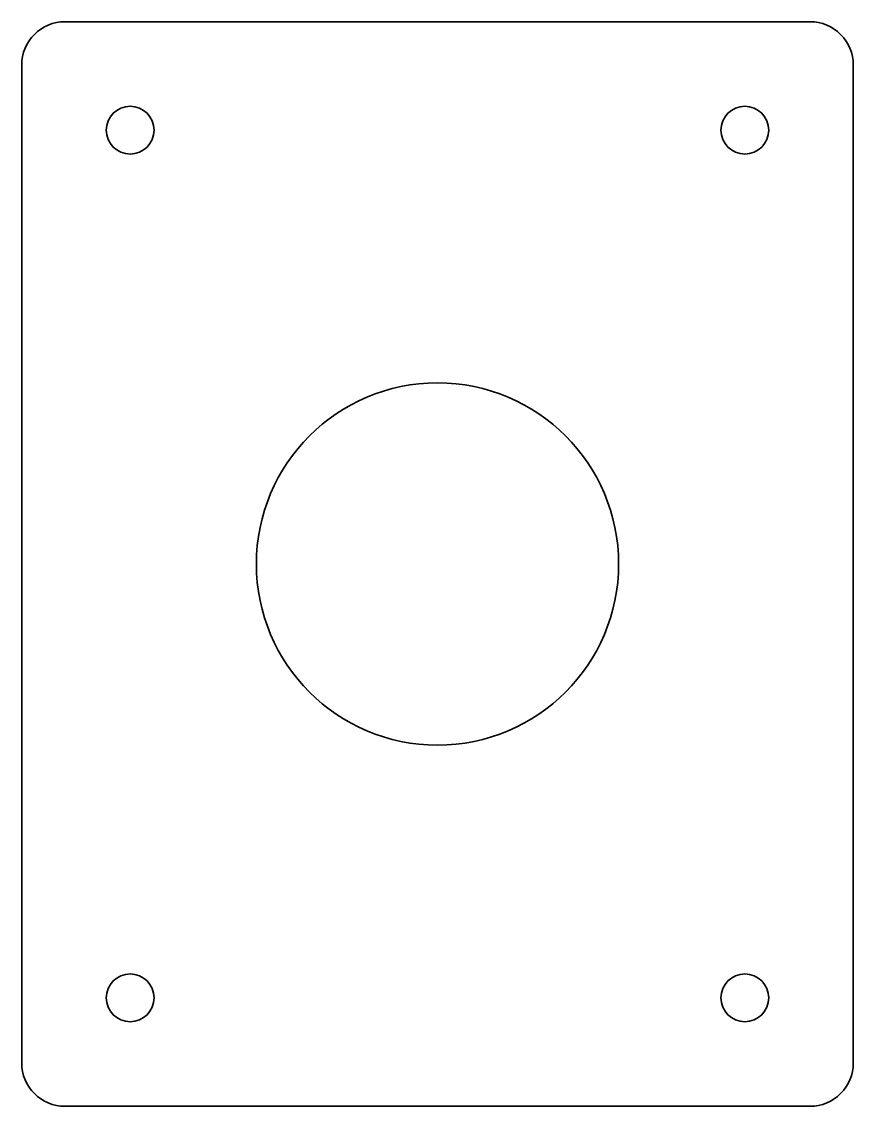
# Model space of a CAD drawing. Header units: millimetres. Extents: x 0 to 115, y 0 to 150.
import ezdxf

# ---------------------------------------------------------------- set-up
doc = ezdxf.new("R2010")
doc.units = ezdxf.units.MM
doc.layers.add('SIMUMAK Visible (ISO)', color=7, linetype='Continuous', lineweight=35)

# ---------------------------------------------------------------- blocks, each defined once
blk = doc.blocks.new('GLD-SMT-03-PACA01_Sheet_GLD-SMT-03-PACA01')
at = {"layer": 'SIMUMAK Visible (ISO)'}
for p, q in [((-51.5, 75), (51.5, 75)), ((-57.5, -69), (-57.5, 69)), ((57.5, 69), (57.5, -69)), ((51.5, -75), (-51.5, -75))]:
    blk.add_line(p, q, dxfattribs=at)
for centre, radius in [((-42.5, 60), 3.3), ((42.5, 60), 3.3), ((0, 0), 25.05), ((-42.5, -60), 3.3), ((42.5, -60), 3.3)]:
    blk.add_circle(centre, radius, dxfattribs=at)
at = {"layer": 'SIMUMAK Visible (ISO)', "extrusion": (0, 0, -1)}
for centre, start, end in [((51.5, 69), 0, 90), ((-51.5, 69), 90, 180), ((51.5, -69), 270, 0), ((-51.5, -69), 180, 270)]:
    blk.add_arc(centre, 6, start, end, dxfattribs=at)

msp = doc.modelspace()

# ---------------------------------------------------------------- block references
msp.add_blockref('GLD-SMT-03-PACA01_Sheet_GLD-SMT-03-PACA01', (57.5, 75))

doc.saveas('drawing.dxf')
